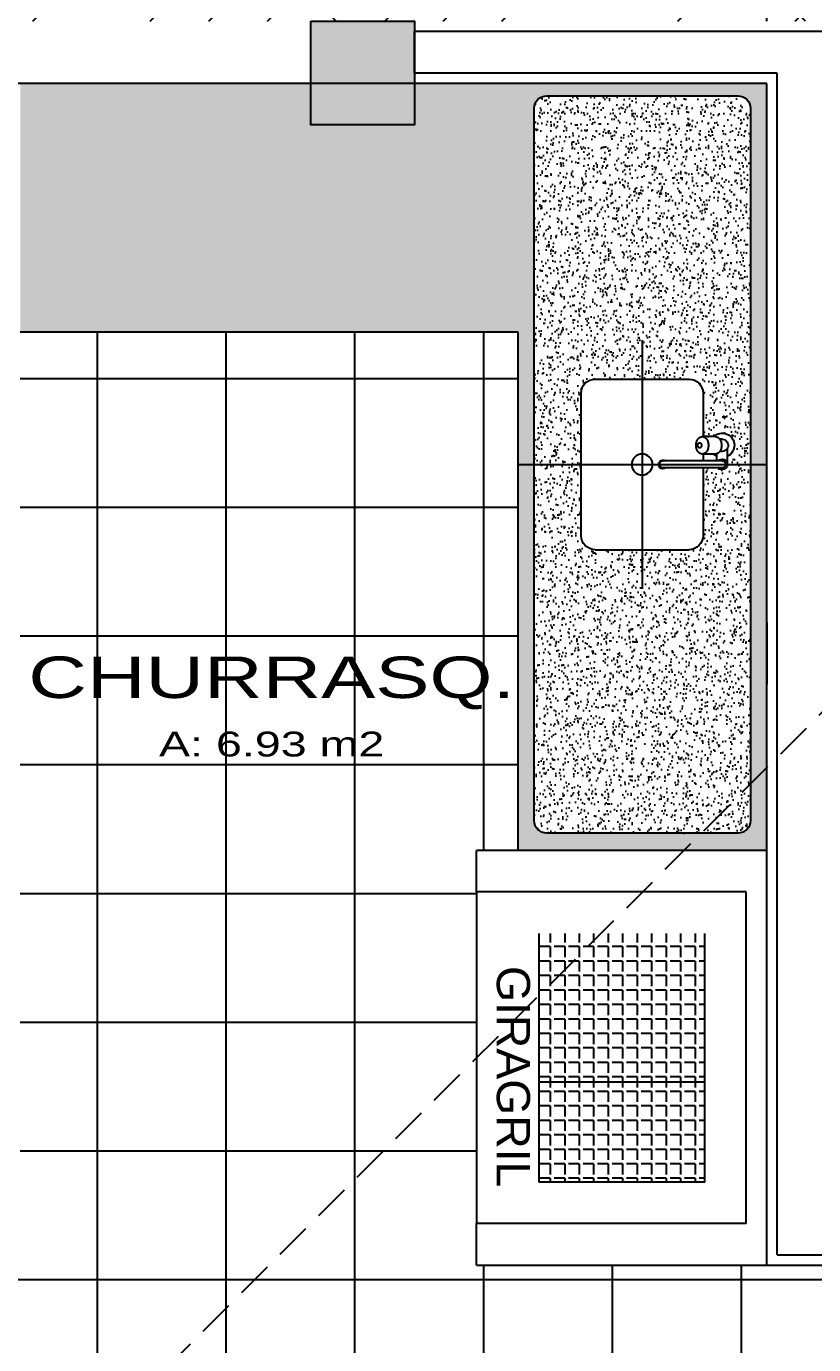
# Model space of a CAD drawing. Extents: x 2280 to 14192, y 1386 to 4696.
# Drawn here: x 4956 to 5145.8, y 3372.3 to 3690.2 of the extents above; entities that cross this region are included whole.
import ezdxf
from ezdxf.enums import TextEntityAlignment as Align

# ---------------------------------------------------------------- set-up
doc = ezdxf.new("R2010")
doc.units = 0
doc.header["$LTSCALE"] = 35
doc.linetypes.add('HIDDEN', pattern=[0.375, 0.25, -0.125])
doc.layers.get('0').update_dxf_attribs({"linetype": 'CONTINUOUS'})
doc.layers.get('DEFPOINTS').update_dxf_attribs({"linetype": 'CONTINUOUS'})
for name, color, linetype in [('COTA', 13, 'CONTINUOUS'), ('COZ', 1, 'CONTINUOUS'), ('EQUIP', 7, 'CONTINUOUS'), ('ESPEC', 2, 'CONTINUOUS'), ('ESPECARQ', 2, 'CONTINUOUS'), ('ESTRUT', 12, 'CONTINUOUS'), ('HACHURA', 51, 'CONTINUOUS'), ('INDCORTE', 2, 'CONTINUOUS'), ('LINVISTA', 60, 'CONTINUOUS'), ('MOBIL', 7, 'CONTINUOUS'), ('PAREDE', 5, 'CONTINUOUS'), ('PROJECAO', 13, 'HIDDEN'), ('UNIDADE', 4, 'CONTINUOUS')]:
    doc.layers.add(name, color=color, linetype=linetype)
doc.styles.add('REGUA100', font='arial.ttf', dxfattribs={"width": 1.4})
doc.styles.add('REGUA60', font='romnswin.shx', dxfattribs={"width": 1.4})
doc.styles.add('REGUA80', font='arial.ttf', dxfattribs={"width": 1.4})
doc.styles.get("Standard").update_dxf_attribs({"font": 'ISOCP'})
doc.dimstyles.new('ISO-25', dxfattribs={"dimtxt": 2.5, "dimasz": 2.5, "dimexe": 1.25, "dimexo": 0.625, "dimtad": 1, "dimdec": 4, "dimdsep": 46, "dimlunit": 6, "dimtxsty": 'Standard', "dimcen": 2.5, "dimadec": 0, "dimazin": 0, "dimtfac": 1, "dimtdec": 4, "dimtmove": 0, "dimatfit": 3, "dimfxl": 1, "dimtolj": 1, "dimtzin": 0, "dimarcsym": 0})
pattern_1 = [(360, (4445.7654, 224.976), (5.7702, 4.2054), [0, -2.3472, 0, -3.1296, 0, -5.4768]), (10, (4449.775, 229.475), (3.236075, 8.11807), [0, -6.0636, 0, -1.3692, 0, -5.1834]), (20, (4446.45, 228.497), (2.061039, 9.49259), [0, -4.2054, 0, -2.8362, 0, -6.1614]), (30, (4450.264, 227.519), (0.232086, 7.813215), [0, -5.4768, 0, -6.9438, 0, -4.9878]), (40, (4448.6016, 226.541), (2.7392176, 8.2989116), [0, -4.0098, 0, -3.2274, 0, -5.5746]), (50, (4452.709, 225.563), (-1.50694, 6.115888), [0, -1.1736, 0, -7.7262, 0, -4.5966]), (60, (4450.851, 224.585), (-1.469318, 10.560266), [0, -1.467, 0, -4.5966, 0, -5.2812]), (70, (4448.504, 223.607), (-2.755708, 5.5823655), [0, -2.7384, 0, -3.1296, 0, -7.1394]), (80, (4449.1884, 222.629), (-3.3435544, 6.945317), [0, -3.5208, 0, -4.2054]), (90, (4453.394, 221.651), (-6.5526, 4.4988), [0, -5.379, 0, -3.0318, 0, -7.1394]), (100, (4445.1786, 222.629), (-5.925644, 2.629572), [0, -2.7384, 0, -5.6724, 0, -6.4548]), (110, (4446.1566, 223.6068), (-6.134452, 4.84445), [0, -4.6944, 0, -3.7164, 0, -5.1834]), (120, (4447.1346, 224.585), (-8.723132, 2.981707), [0, -6.4548, 0, -2.0538, 0, -7.4328]), (130, (4448.1126, 225.563), (-6.461191, -0.059492), [0, -3.7164, 0, -1.3692, 0, -7.6284]), (140, (4449.091, 226.541), (-10.159836, -1.305386), [0, -1.0758, 0, -5.6724, 0, -4.6944]), (150, (4450.0686, 227.519), (-7.863056, -3.252413), [0, -2.7384, 0, -3.2274, 0, -6.2592]), (160, (4451.047, 228.497), (-9.677406, -5.428299), [0, -5.7702, 0, -2.3472, 0, -4.0098]), (170, (4452.0246, 229.475), (-4.741256, -4.923895), [0, -3.7164, 0, -2.1516, 0, -7.5306])]

# ---------------------------------------------------------------- blocks, each defined once
blk = doc.blocks.new('INDUNI1')
at = {"color": 0, "style": 'REGUA100', "width": 1.4, "flags": 8}
for tag, p in [('NOME1', (0, 0)), ('NOME2', (0, -4.286))]:
    blk.add_attdef(tag, text='', height=2.5, dxfattribs=at).set_placement(p, align=Align.CENTER)
at = {"layer": 'ESPECARQ', "style": 'REGUA60', "width": 1.4}
blk.add_attdef('AREA', text='', height=1.5, dxfattribs=at).set_placement((0, -7.813), align=Align.CENTER)
at = {"layer": 'ESPECARQ', "style": 'REGUA60', "width": 1.4, "flags": 8}
for tag, p in [('PISO', (0, -10.313)), ('REVPAR', (0, -12.813)), ('PEDIR', (0, -15.313))]:
    blk.add_attdef(tag, text='', height=1.5, dxfattribs=at).set_placement(p, align=Align.CENTER)
blk = doc.blocks.new('A$C3E6C4F49')
at = {"layer": 'ESPECARQ', "color": 1, "ltscale": 0.35}
blk.add_line((0, 30), (60, 30), dxfattribs=at)
blk.add_lwpolyline([(30, 0), (30, 60)], dxfattribs=at)
blk = doc.blocks.new('PIA-E-PL')
at = {"layer": 'COZ'}
for p, q in [((0.435, 0.245), (0.165, 0.245)), ((0.125, 0.205), (0.125, 0.08)), ((0.475, -0.205), (0.475, 0.205)), ((0.0896, 0.08), (0.1272, 0.08)), ((0.055, 0), (0.055, 0.0435)), ((0.07, 0.0725), (0.077, 0.0725)), ((0.07, 0.0375), (0.077, 0.0375)), ((0.07, 0.01), (0.24, 0.01)), ((0.085, 0.01), (0.085, 0.0309)), ((0.0896, 0.03), (0.1272, 0.03)), ((0.125, 0.03), (0.125, 0.01)), ((0.07, -0.01), (0.24, -0.01)), ((0.125, -0.01), (0.125, -0.205)), ((0.435, -0.245), (0.165, -0.245))]:
    blk.add_line(p, q, dxfattribs=at)
blk.add_lwpolyline([(0.0896, 0.08, 0.133256), (0.0832, 0.0783, 0.106756), (0.0771, 0.0727, 0.082828), (0.0734, 0.0649, 0.071352), (0.0719, 0.055, 0.071352), (0.0734, 0.0451, 0.082828), (0.0771, 0.0373, 0.106756), (0.0832, 0.0317, 0.133256), (0.0896, 0.03, 0.133256)], format="xyb", dxfattribs=at)
for points in [[(0.1272, 0.03, 0.133256), (0.1336, 0.0317, 0.106756), (0.1397, 0.0373, 0.082828), (0.1435, 0.0451, 0.071352), (0.1449, 0.055, 0.071352), (0.1435, 0.0649, 0.082828), (0.1397, 0.0727, 0.106756), (0.1336, 0.0783, 0.133256), (0.1272, 0.08, 0.133256), (0.1208, 0.0783, 0.106756), (0.1147, 0.0727, 0.082828), (0.111, 0.0649, 0.071352), (0.1095, 0.055, 0.071352), (0.111, 0.0451, 0.082828), (0.1147, 0.0373, 0.106756), (0.1208, 0.0317, 0.133256)], [(0.1347, 0.0625, 0.133256), (0.1328, 0.062, 0.106756), (0.131, 0.0603, 0.082828), (0.1298, 0.058, 0.071352), (0.1294, 0.055, 0.071352), (0.1298, 0.052, 0.082828), (0.131, 0.0497, 0.106756), (0.1328, 0.048, 0.133256), (0.1347, 0.0475, 0.133256), (0.1366, 0.048, 0.106756), (0.1385, 0.0497, 0.082828), (0.1396, 0.052, 0.071352), (0.14, 0.055, 0.071352), (0.1396, 0.058, 0.082828), (0.1385, 0.0603, 0.106756), (0.1366, 0.062, 0.133256)]]:
    blk.add_lwpolyline(points, format="xyb", close=True, dxfattribs=at)
blk.add_circle((0.3, 0), 0.03, dxfattribs=at)
for centre, radius, start, end in [((0.165, 0.205), 0.04, 90, 180), ((0.435, 0.205), 0.04, 0, 90), ((0.07, 0.055), 0.035, 45.5847, 244.6231), ((0.07, 0.055), 0.0175, 90, 204.62), ((0.045, 0.0435), 0.01, 0, 24.62), ((0.07, 0.055), 0.0175, 211.0027, 270), ((0.07, 0), 0.015, 41.8103, 318.1897), ((0.07, 0), 0.01, 90.0002, 270.0002), ((0.07, 0.055), 0.035, 295.3769, 314.4153), ((0.24, 0), 0.0125, 233.1301, 126.8699), ((0.24, 0), 0.01, 270.0001, 90.0001), ((0.165, -0.205), 0.04, 180, 270), ((0.435, -0.205), 0.04, 270, 0)]:
    blk.add_arc(centre, radius, start, end, dxfattribs=at)
blk = doc.blocks.new('A$C5F3D0C92')
at = {"layer": 'EQUIP', "xscale": 83.9144448502056, "yscale": 83.9144448502056, "zscale": 83.9144448502056, "rotation": 270}
blk.add_blockref('PIA-E-PL', (20.56, 39.86), dxfattribs=at)
blk = doc.blocks.new('COTAPT')
at = {"color": 0, "linetype": 'ByBlock'}
blk.add_line((0, 0), (200, 0), dxfattribs=at)
at = {"color": 6, "linetype": 'ByBlock'}
blk.add_lwpolyline([(-20, 20), (20, 20), (20, -20), (-20, -20)], close=True, dxfattribs=at)
blk = doc.blocks.new('*D183')
at = {"color": 0, "linetype": 'ByBlock'}
for p, q in [((5149.58, 3691.45), (5149.58, 3803.3)), ((5299.53, 3793.3), (5149.63, 3793.3))]:
    blk.add_line(p, q, dxfattribs=at)
at = {"layer": 'DEFPOINTS', "color": 0, "linetype": 'ByBlock'}
for p in [(5149.58, 3793.3), (5149.58, 3676.45), (5299.58, 3676.45)]:
    blk.add_point(p, dxfattribs=at)
at = {"color": 0, "linetype": 'ByBlock', "xscale": 0.05, "yscale": 0.05, "zscale": 0.05, "rotation": 180}
blk.add_blockref('COTAPT', (5149.58, 3793.3), dxfattribs=at)
at = {"color": 0, "linetype": 'ByBlock', "xscale": 0.05, "yscale": 0.05, "zscale": 0.05}
blk.add_blockref('COTAPT', (5299.58, 3793.3), dxfattribs=at)
at = {"color": 2, "linetype": 'ByBlock', "insert": (5224.58, 3801.95), "char_height": 7.5, "attachment_point": 5, "style": 'REGUA60'}
blk.add_mtext('\\A1;150', dxfattribs=at)
blk = doc.blocks.new('*D184')
at = {"color": 0, "linetype": 'ByBlock'}
for p, q in [((5142.08, 3793.3), (5148.41, 3814.4)), ((5148.41, 3814.4), (5173.71, 3814.4)), ((5134.58, 3691.45), (5134.58, 3803.3)), ((5149.53, 3793.3), (5134.63, 3793.3))]:
    blk.add_line(p, q, dxfattribs=at)
at = {"layer": 'DEFPOINTS', "color": 0, "linetype": 'ByBlock'}
for p in [(5134.58, 3793.3), (5134.58, 3676.45), (5149.58, 3676.45)]:
    blk.add_point(p, dxfattribs=at)
at = {"color": 0, "linetype": 'ByBlock', "xscale": 0.05, "yscale": 0.05, "zscale": 0.05, "rotation": 180}
blk.add_blockref('COTAPT', (5134.58, 3793.3), dxfattribs=at)
at = {"color": 0, "linetype": 'ByBlock', "xscale": 0.05, "yscale": 0.05, "zscale": 0.05}
blk.add_blockref('COTAPT', (5149.58, 3793.3), dxfattribs=at)
at = {"color": 2, "linetype": 'ByBlock', "insert": (5153.31, 3814.4), "char_height": 7.5, "attachment_point": 4, "style": 'REGUA60'}
blk.add_mtext('\\A1;15', dxfattribs=at)
blk = doc.blocks.new('*D185')
at = {"color": 0, "linetype": 'ByBlock'}
for p, q in [((5049.58, 3706.45), (5049.58, 3803.3)), ((5134.53, 3793.3), (5049.63, 3793.3))]:
    blk.add_line(p, q, dxfattribs=at)
at = {"layer": 'DEFPOINTS', "color": 0, "linetype": 'ByBlock'}
for p in [(5049.58, 3793.3), (5049.58, 3691.45), (5134.58, 3676.45)]:
    blk.add_point(p, dxfattribs=at)
at = {"color": 0, "linetype": 'ByBlock', "xscale": 0.05, "yscale": 0.05, "zscale": 0.05, "rotation": 180}
blk.add_blockref('COTAPT', (5049.58, 3793.3), dxfattribs=at)
at = {"color": 0, "linetype": 'ByBlock', "xscale": 0.05, "yscale": 0.05, "zscale": 0.05}
blk.add_blockref('COTAPT', (5134.58, 3793.3), dxfattribs=at)
at = {"color": 2, "linetype": 'ByBlock', "insert": (5092.08, 3801.95), "char_height": 7.5, "attachment_point": 5, "style": 'REGUA60'}
blk.add_mtext('\\A1;85', dxfattribs=at)

msp = doc.modelspace()

# ---------------------------------------------------------------- hatches: boundary and pattern name
at = {"layer": 'ESTRUT'}
msp.add_hatch(color=256, dxfattribs=at).paths.add_polyline_path([(5024.579, 3666.448), (5049.579, 3666.448), (5049.579, 3691.448), (5024.579, 3691.448)])
at = {"layer": 'HACHURA'}
h = msp.add_hatch(dxfattribs=at)
h.set_pattern_fill('PDRETG', color=256, scale=200, angle=45, style=0)
h.set_pattern_definition([(45, (4414.2, 220.67), (-141.421, 141.421), [150, -50]), (45, (4407.13, 227.74), (-141.421, 141.421), [-60, 60, -30, 50]), (45, (4400.06, 234.81), (-141.421, 141.421), [-90, 110]), (45, (4392.99, 241.89), (-141.421, 141.421), [90, -110]), (45, (4385.92, 248.96), (-141.421, 141.421), [-40, 160]), (45, (4378.85, 256.03), (-141.421, 141.421), [70, -50, 60, -20]), (45, (4421.27, 312.6), (-141.421, 141.421), [160, -40]), (45, (4357.63, 263.1), (-141.421, 141.421), [110, -90]), (45, (4329.35, 248.96), (-141.421, 141.421), [90, -110]), (45, (4350.56, 284.31), (-141.421, 141.421), [160, -40]), (45, (4343.49, 291.38), (-141.421, 141.421), [-80, 50, -30, 40]), (45, (4407.13, 369.17), (-141.421, 141.421), [120, -80]), (45, (4343.49, 319.67), (-141.421, 141.421), [80, -40, 30, -50]), (45, (4364.7, 355.02), (-141.421, 141.421), [80, -30, 50, -40]), (45, (4414.2, 418.66), (-141.421, 141.421), [120, -80]), (45, (4350.56, 369.17), (-141.421, 141.421), [80, -120]), (45, (4371.77, 404.52), (-141.421, 141.421), [90, -110]), (45, (4364.7, 411.6), (-141.421, 141.421), [-60, 140]), (45, (4315.2, 376.24), (-141.421, 141.421), [60, -140]), (45, (4350.56, 425.73), (-141.421, 141.421), [140, -60]), (135, (4357.63, 277.24), (-141.421, -141.421), [30, -80, 70, -20]), (135, (4364.7, 298.45), (-141.421, -141.421), [50, -30, 20, -100]), (135, (4400.06, 277.24), (-141.421, -141.421), [20, -180]), (135, (4421.27, 270.17), (-141.421, -141.421), [20, -120, 30, -30]), (135, (4400.06, 305.53), (-141.421, -141.421), [20, -180]), (135, (4456.63, 263.1), (-141.421, -141.421), [30, -90, 50, -30]), (135, (4435.41, 298.45), (-141.421, -141.421), [30, -170]), (135, (4407.13, 340.88), (-141.421, -141.421), [30, -10, 20, -140]), (135, (4470.77, 291.38), (-141.421, -141.421), [30, -170]), (135, (4442.48, 333.8), (-141.421, -141.421), [30, -10, 30, -20, 50, -60]), (135, (4456.63, 347.95), (-141.421, -141.421), [-140, 20, -20, 20]), (135, (4442.48, 376.24), (-141.421, -141.421), [20, -180]), (135, (4499.05, 333.8), (-141.421, -141.421), [20, -70, 50, -60]), (135, (4484.91, 362.1), (-141.421, -141.421), [10, -130, 30, -30]), (135, (4484.91, 376.24), (-141.421, -141.421), [50, -50, 30, -70]), (135, (4456.63, 418.66), (-141.421, -141.421), [30, -50, 20, -100]), (135, (4513.2, 376.24), (-141.421, -141.421), [20, -180]), (135, (4506.12, 397.45), (-141.421, -141.421), [20, -60, 30, -90])])
h.paths.add_polyline_path([(4688.576, 3841.448), (4356.161, 4173.863), (4271.309, 4089.01), (4062.971, 3880.673, -0.1474768), (3997.447, 3758.58), (4224.579, 3531.448), (4224.579, 3691.448)])
h.paths.add_polyline_path([(5214.579, 3841.448), (4688.576, 3841.448), (4224.579, 3691.448), (5214.579, 3691.448)])
h.paths.add_polyline_path([(4272.546, 3871.021), (4482.623, 3871.021), (4482.623, 3890.41), (4272.546, 3890.41)], flags=24)
h.paths.add_polyline_path([(4336.497, 3854.778), (4418.671, 3854.778), (4418.671, 3866.273), (4336.497, 3866.273)], flags=24)
at = {"layer": 'HACHURA', "ltscale": 0.35}
h = msp.add_hatch(dxfattribs=at)
h.set_pattern_fill('ANGLE,_O', color=256, scale=0.5, angle=180)
h.set_pattern_definition([(180, (2396.5853, -13931.373), (-2e-15, -3.4925), [2.54, -0.9525]), (270, (2396.5853, -13931.373), (3.4925, -2e-15), [2.54, -0.9525])])
h.paths.add_polyline_path([(5119.579, 3471.448), (5079.579, 3471.448), (5079.579, 3411.448), (5119.579, 3411.448)])
at = {"layer": 'LINVISTA'}
h = msp.add_hatch(dxfattribs=at)
h.set_pattern_fill('NET', color=256, scale=9.78, style=0)
h.set_pattern_definition([(360, (4414.2, 220.673), (8e-15, 31.0515), []), (90, (4414.2, 220.673), (-31.0515, 1e-14), [])])
h.paths.add_polyline_path([(4708.579, 3291.448), (4794.579, 3291.448), (4794.579, 3298.448), (5034.579, 3298.448), (5034.579, 3291.448), (5124.579, 3291.448), (5129.579, 3291.448), (5209.579, 3291.448), (5214.579, 3291.448), (5314.579, 3291.448), (5314.579, 3391.448), (5239.579, 3391.448), (5234.579, 3391.448), (5234.579, 3406.448), (5168.579, 3406.448), (5164.579, 3406.448), (5164.579, 3391.448), (5159.579, 3391.448), (5134.579, 3391.448), (5064.579, 3391.448), (5064.579, 3401.448), (5064.579, 3481.448), (5064.579, 3491.448), (5074.579, 3491.448), (5074.579, 3616.448), (4954.579, 3616.448), (4954.579, 3391.448), (4914.658, 3391.448, -0.0700148), (4894.579, 3676.448), (4779.535, 3676.448), (4779.535, 3691.448), (4224.579, 3691.448), (4227.064, 3291.448)])
h.paths.add_polyline_path([(4953.869, 3524.703), (5076.475, 3524.703), (5076.475, 3541.135), (4953.869, 3541.135)], flags=25)
h.paths.add_polyline_path([(4985.566, 3512.469), (5044.778, 3512.469), (5044.778, 3521.665), (4985.566, 3521.665)], flags=24)
h.paths.add_polyline_path([(4529.967, 3498.448), (4654.336, 3498.448), (4654.336, 3517.198), (4529.967, 3517.198)], flags=24)
h.paths.add_polyline_path([(4551.066, 3481.892), (4633.237, 3481.892), (4633.237, 3493.38), (4551.066, 3493.38)], flags=24)
h.paths.add_polyline_path([(4928.486, 3301.037), (4994.578, 3301.037), (4994.578, 3310.227), (4928.486, 3310.227)], flags=24)
at = {"layer": 'MOBIL'}
h = msp.add_hatch(dxfattribs=at)
h.set_pattern_fill('AREIA', color=256, scale=9.78, style=0)
h.set_pattern_definition(pattern_1)
h.paths.add_polyline_path([(5074.579, 3616.448), (5074.579, 3584.545), (5078.455, 3584.545), (5078.455, 3670.448, -0.4142136), (5081.455, 3673.448), (5127.618, 3673.448, -0.4142136), (5130.618, 3670.448), (5130.618, 3584.545), (5134.579, 3584.545), (5134.579, 3676.448), (5057.079, 3676.448), (4954.579, 3676.448), (4954.579, 3616.448)])
h.paths.add_polyline_path([(5134.579, 3491.448), (5134.579, 3584.545), (5130.618, 3584.545), (5130.618, 3498.641, -0.4142136), (5127.618, 3495.641), (5081.455, 3495.641, -0.4142136), (5078.455, 3498.641), (5078.455, 3584.545), (5074.579, 3584.545), (5074.579, 3491.448)])
h = msp.add_hatch(dxfattribs=at)
h.set_pattern_fill('AREIA', color=256, scale=9.78, style=0)
h.set_pattern_definition(pattern_1)
h.paths.add_polyline_path([(5115.812, 3605.104, -0.4142136), (5119.169, 3601.747), (5119.169, 3591.266, -0.0040422), (5119.194, 3591.258), (5121.729, 3591.258, -1.1816489), (5125.043, 3586.506), (5125.043, 3584.545), (5130.618, 3584.545), (5130.618, 3670.448, 0.4142136), (5127.618, 3673.448), (5081.455, 3673.448, 0.4142136), (5078.455, 3670.448), (5078.455, 3584.545), (5089.799, 3584.545), (5089.799, 3601.747, -0.4142136), (5093.156, 3605.104)])
h = msp.add_hatch(dxfattribs=at)
h.set_pattern_fill('AREIA', color=256, scale=9.78, style=0)
h.set_pattern_definition(pattern_1)
h.paths.add_polyline_path([(5093.156, 3563.986, -0.4142136), (5089.799, 3567.342), (5089.799, 3584.545), (5078.455, 3584.545), (5078.455, 3498.641, 0.4142136), (5081.455, 3495.641), (5127.618, 3495.641, 0.4142136), (5130.618, 3498.641), (5130.618, 3584.545), (5125.043, 3584.545, -0.6885003), (5122.846, 3583.706), (5119.169, 3583.706), (5119.169, 3567.342, -0.4142136), (5115.812, 3563.986)])

# ---------------------------------------------------------------- linework, layer by layer
at = {"layer": 'ESPECARQ'}
for p, q in [((5074.579, 3616.448), (4954.579, 3616.448)), ((5064.579, 3391.448), (5134.579, 3391.448))]:
    msp.add_line(p, q, dxfattribs=at)
at = {"layer": 'ESPECARQ', "ltscale": 0.35}
msp.add_line((5074.579, 3491.448), (5074.579, 3616.448), dxfattribs=at)
msp.add_lwpolyline([(5127.618, 3495.641), (5081.455, 3495.641, -0.4142136), (5078.455, 3498.641), (5078.455, 3670.448, -0.4142136), (5081.455, 3673.448), (5127.618, 3673.448, -0.4142136), (5130.618, 3670.448), (5130.618, 3498.641, -0.4142136)], format="xyb", close=True, dxfattribs=at)
at = {"layer": 'ESTRUT'}
msp.add_lwpolyline([(5024.579, 3691.448), (5049.579, 3691.448), (5049.579, 3666.448), (5024.579, 3666.448)], close=True, dxfattribs=at)
at = {"layer": 'INDCORTE', "ltscale": 0.35}
for p, q in [((5064.579, 3481.448), (5064.579, 3491.448)), ((5134.579, 3491.448), (5064.579, 3491.448)), ((5129.579, 3481.448), (5064.579, 3481.448)), ((5129.579, 3401.448), (5129.579, 3481.448)), ((5064.579, 3391.448), (5064.579, 3401.448)), ((5129.579, 3401.448), (5064.579, 3401.448))]:
    msp.add_line(p, q, dxfattribs=at)
at = {"layer": 'LINVISTA'}
for p, q in [((5057.079, 3676.448), (4779.579, 3676.448)), ((5134.579, 3676.448), (5047.079, 3676.448)), ((5134.579, 3676.448), (5057.079, 3676.448)), ((5134.579, 3391.448), (5134.579, 3676.448)), ((5134.579, 3546.448), (5134.579, 3531.448)), ((5134.579, 3391.448), (5159.579, 3391.448))]:
    msp.add_line(p, q, dxfattribs=at)
at = {"layer": 'LINVISTA', "ltscale": 0.35}
for p, q in [((5064.579, 3481.448), (5064.579, 3401.448)), ((5079.579, 3471.448), (5079.579, 3411.448)), ((5119.579, 3411.448), (5119.579, 3471.448)), ((5119.579, 3435.568), (5079.579, 3435.568)), ((5119.579, 3411.448), (5079.579, 3411.448))]:
    msp.add_line(p, q, dxfattribs=at)
at = {"layer": 'PAREDE'}
for p, q in [((5049.579, 3678.948), (5049.579, 3688.948)), ((5182.079, 3688.948), (5049.579, 3688.948)), ((5137.079, 3678.948), (5049.579, 3678.948)), ((5137.079, 3393.948), (5137.079, 3678.948)), ((5137.079, 3393.948), (5157.079, 3393.948))]:
    msp.add_line(p, q, dxfattribs=at)
at = {"layer": 'PROJECAO'}
msp.add_line((5394.579, 3771.448), (4769.579, 3146.448), dxfattribs=at)

# ---------------------------------------------------------------- block references
at = {"layer": 'ESPECARQ', "ltscale": 0.35, "xscale": -1, "rotation": 180}
msp.add_blockref('A$C3E6C4F49', (5074.484, 3614.545), dxfattribs=at)
at = {"layer": 'UNIDADE', "ltscale": 0.35, "xscale": -1, "rotation": 270}
msp.add_blockref('A$C5F3D0C92', (5089.799, 3563.986), dxfattribs=at)
at = {"layer": 'UNIDADE', "xscale": 4, "yscale": 4, "zscale": 4}
msp.add_blockref('INDUNI1', (5015.172, 3545.362), dxfattribs=at).add_auto_attribs({'NOME2': 'CHURRASQ.', 'AREA': 'A: 6.93 m2'})

# ---------------------------------------------------------------- texts
at = {"layer": 'ESPEC', "ltscale": 0.35, "style": 'REGUA80'}
msp.add_text('GIRAGRIL', height=8, rotation=270, dxfattribs=at).set_placement((5073.447, 3463.6), align=Align.MIDDLE_LEFT)

# ---------------------------------------------------------------- dimensions: what is measured, and where the dimension line sits
at = {"layer": 'COTA'}
for base, p1, p2, picture, middle in [((5134.579, 3793.296), (5149.579, 3676.448), (5134.579, 3676.448), '*D184', (5153.309, 3814.396)), ((5049.579, 3793.296), (5134.579, 3676.448), (5049.579, 3691.448), '*D185', (5092.079, 3801.946)), ((5149.579, 3793.296), (5299.579, 3676.448), (5149.579, 3676.448), '*D183', (5224.579, 3801.946))]:
    dim = msp.add_linear_dim(base=base, p1=p1, p2=p2, dimstyle='ISO-25', override={"dimscale": 5, "dimtxt": 1.5, "dimasz": 0.01, "dimexe": 2, "dimexo": 3, "dimgap": 0.98, "dimdec": 2, "dimrnd": 0.5, "dimtxsty": 'REGUA60', "dimblk": 'COTAPT', "dimcen": 4, "dimdle": 4, "dimse1": 1, "dimclrt": 2, "dimaunit": 1, "dimtofl": 0, "dimtmove": 1}, dxfattribs=at)
    dim.commit()
    dim.dimension.update_dxf_attribs({"geometry": picture, "text_midpoint": middle})

doc.saveas('drawing.dxf')
